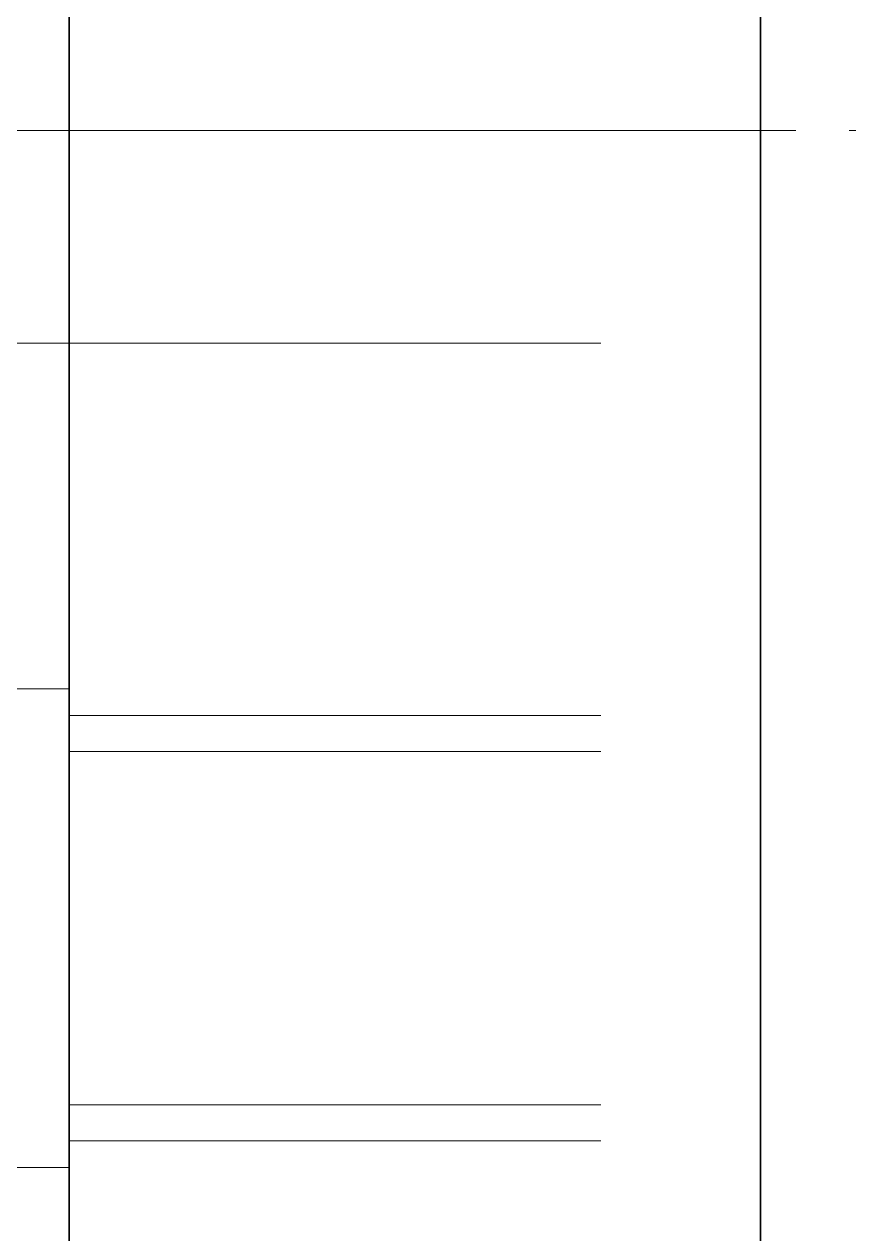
# Model space of a CAD drawing. Header units: millimetres. Extents: x 5606 to 13175, y -3239 to -2051.
# Drawn here: x 5855.85 to 5871.36, y -2441.53 to -2418.78 of the extents above; entities that cross this region are included whole.
import ezdxf

# ---------------------------------------------------------------- set-up
doc = ezdxf.new("R2010")
doc.units = ezdxf.units.MM
doc.linetypes.add('CENTER-HOKUTO', pattern=[23, 20, -1, 1, -1])
doc.linetypes.add('HIDDEN-HOKUTO', pattern=[3.8, 2.5, -1.3])
doc.layers.add('AM_7', color=2, linetype='CENTER-HOKUTO', lineweight=30)
doc.layers.add('AM_HID', color=1, linetype='HIDDEN-HOKUTO', lineweight=25)

msp = doc.modelspace()

# ---------------------------------------------------------------- linework, layer by layer
at = {"color": 7, "lineweight": 35}
for p, q in [((5856.698, -2390.784), (5856.698, -2460.784)), ((5856.698, -2395.784), (5856.698, -2464.784)), ((5869.698, -2460.784), (5869.698, -2395.784))]:
    msp.add_line(p, q, dxfattribs=at)
at = {"layer": 'AM_7', "color": 2, "lineweight": 13}
msp.add_line((5827.366, -2420.784), (5879.338, -2420.784), dxfattribs=at)
at = {"layer": 'AM_HID', "color": 1, "lineweight": 13, "ltscale": 4}
for p, q in [((5856.698, -2424.784), (5831.698, -2424.784)), ((5856.698, -2424.784), (5872.698, -2424.784)), ((5856.698, -2431.284), (5831.698, -2431.284)), ((5856.698, -2431.784), (5872.698, -2431.784)), ((5856.698, -2432.46), (5872.698, -2432.46)), ((5856.698, -2439.107), (5872.698, -2439.107)), ((5856.698, -2439.784), (5872.698, -2439.784)), ((5856.698, -2440.284), (5831.698, -2440.284))]:
    msp.add_line(p, q, dxfattribs=at)

doc.saveas('drawing.dxf')
